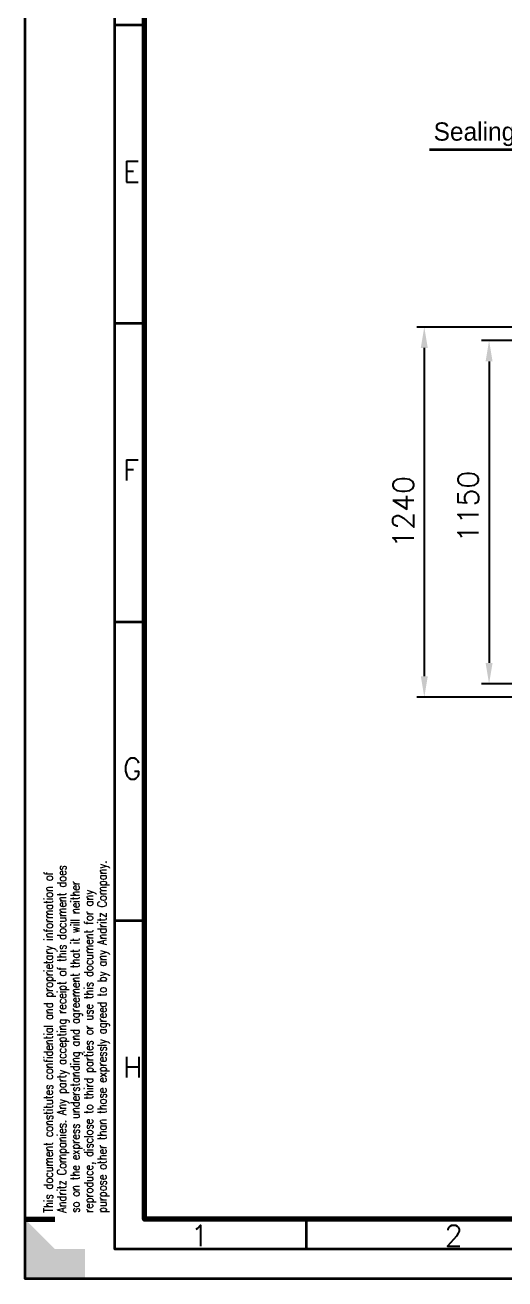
# Model space of a CAD drawing. Extents: x 0 to 11880, y 0 to 8400.
# Drawn here: x 0 to 1605, y 0 to 4200 of the extents above; entities that cross this region are included whole.
import ezdxf

# ---------------------------------------------------------------- set-up
doc = ezdxf.new("R2010")
doc.units = 0
doc.header["$LTSCALE"] = 20
doc.layers.get('0').update_dxf_attribs({"linetype": 'CONTINUOUS'})
doc.layers.get('DEFPOINTS').update_dxf_attribs({"linetype": 'CONTINUOUS'})
doc.layers.add('AHL-CON-35', color=3, linetype='CONTINUOUS')
for name, color, linetype, lineweight in [('M_EQUIP_D1', 3, 'CONTINUOUS', 35), ('M_EQUIP_E3', 3, 'CONTINUOUS', 35), ('M_EQUIP_E7', 7, 'CONTINUOUS', 70)]:
    doc.layers.add(name, color=color, linetype=linetype, lineweight=lineweight)
doc.styles.add('S', font='simplex.shx', dxfattribs={"width": 0.8})
doc.styles.add('SIMPLEX', font='simplex.shx')
doc.styles.add('TXT', font='TXT')
doc.dimstyles.new('NORDIC', dxfattribs={"dimscale": 20, "dimtxt": 3.5, "dimasz": 3.5, "dimexe": 1.25, "dimexo": 0, "dimgap": 0.6, "dimtad": 0, "dimdec": 0, "dimdsep": 46, "dimtxsty": 'SIMPLEX', "dimcen": 0, "dimclrd": 3, "dimclre": 3, "dimclrt": 3, "dimadec": 0, "dimazin": 0, "dimtfac": 1, "dimtdec": 3, "dimtmove": 0, "dimatfit": 3, "dimfxl": 1, "dimtvp": 1, "dimtolj": 1, "dimtzin": 0, "dimarcsym": 0})

# ---------------------------------------------------------------- blocks, each defined once
blk = doc.blocks.new('*D13')
at = {"layer": 'DEFPOINTS', "color": 0, "linetype": 'Continuous', "lineweight": 25, "transparency": 16777216}
for p in [(1904, 3188.6), (1335.8, 1948.6), (1904, 1948.6)]:
    blk.add_point(p, dxfattribs=at)
at = {"layer": 'M_EQUIP_D1', "color": 3, "linetype": 'Continuous', "lineweight": -2, "transparency": 16777216}
for p, q in [((1904, 3188.6), (1310.8, 3188.6)), ((1335.8, 3118.6), (1335.8, 2018.6)), ((1904, 1948.6), (1310.8, 1948.6))]:
    blk.add_line(p, q, dxfattribs=at)
at = {"layer": 'M_EQUIP_D1', "color": 3, "linetype": 'Continuous', "lineweight": 25, "transparency": 16777216}
for points in [[(1324.1, 3118.6), (1347.4, 3118.6), (1335.8, 3188.6)], [(1324.1, 2018.6), (1347.4, 2018.6), (1335.8, 1948.6)]]:
    blk.add_solid(points, dxfattribs=at)
at = {"layer": 'M_EQUIP_D1', "color": 3, "linetype": 'Continuous', "transparency": 16777216, "insert": (1265.8, 2569.3), "char_height": 70, "attachment_point": 5, "rotation": 90, "style": 'SIMPLEX'}
blk.add_mtext('\\A1;1240', dxfattribs=at)
blk = doc.blocks.new('*D18')
at = {"layer": 'DEFPOINTS', "color": 0, "linetype": 'Continuous', "lineweight": 25, "transparency": 16777216}
for p in [(1977.1, 3143.6), (1552.6, 1993.6), (1977.1, 1993.6)]:
    blk.add_point(p, dxfattribs=at)
at = {"layer": 'M_EQUIP_D1', "color": 3, "linetype": 'Continuous', "lineweight": -2, "transparency": 16777216}
for p, q in [((1977.1, 3143.6), (1527.6, 3143.6)), ((1552.6, 3073.6), (1552.6, 2063.6)), ((1977.1, 1993.6), (1527.6, 1993.6))]:
    blk.add_line(p, q, dxfattribs=at)
at = {"layer": 'M_EQUIP_D1', "color": 3, "linetype": 'Continuous', "lineweight": 25, "transparency": 16777216}
for points in [[(1540.9, 3073.6), (1564.2, 3073.6), (1552.6, 3143.6)], [(1540.9, 2063.6), (1564.2, 2063.6), (1552.6, 1993.6)]]:
    blk.add_solid(points, dxfattribs=at)
at = {"layer": 'M_EQUIP_D1', "color": 3, "linetype": 'Continuous', "transparency": 16777216, "insert": (1482.6, 2587.2), "char_height": 70, "attachment_point": 5, "rotation": 90, "style": 'SIMPLEX'}
blk.add_mtext('\\A1;1150', dxfattribs=at)
blk = doc.blocks.new('A$C29D363F0')
at = {"color": 3, "linetype": 'Continuous', "lineweight": 35}
for p, q in [((20, 210), (15, 210)), ((20, 160), (15, 160)), ((20, 110), (15, 110)), ((20, 60), (15, 60)), ((47, 10), (47, 5))]:
    blk.add_line(p, q, dxfattribs=at)
at = {"linetype": 'Continuous'}
blk.add_line((0, 10), (5, 10), dxfattribs=at)
at = {"color": 3, "linetype": 'Continuous', "lineweight": 35}
for points in [[(594, 0), (0, 0), (0, 420), (594, 420)], [(589, 5), (15, 5), (15, 415), (589, 415)]]:
    blk.add_lwpolyline(points, close=True, dxfattribs=at)
at = {"color": 7, "linetype": 'Continuous', "lineweight": 70}
blk.add_lwpolyline([(584, 10), (20, 10), (20, 410), (584, 410)], close=True, dxfattribs=at)
at = {"linetype": 'Continuous'}
for points in [[(5, 5), (10, 5), (0, 10), (0, 0)], [(0, 10), (0, 0), (5, 10), (0, 10)], [(5, 10), (0, 10), (5, 5), (5, 10)], [(0, 0), (10, 0), (5, 5), (10, 5)]]:
    blk.add_solid(points, dxfattribs=at)
at = {"color": 3, "linetype": 'Continuous', "lineweight": 35, "style": 'S'}
for s, p in [('E', (16.35, 183.71)), ('F', (16.35, 133.71)), ('G', (16.35, 83.71)), ('H', (16.35, 33.71)), ('1', (27.7, 5.51)), ('2', (70.21, 5.51))]:
    blk.add_text(s, height=3.5, dxfattribs=at).set_placement(p)
at = {"color": 3, "linetype": 'Continuous', "lineweight": 35, "style": 'S', "width": 0.8}
for s, p in [('purpose other than those expressly agreed to by any Andritz Company.', (13.62, 11.09)), ('This document constitutes confidential and proprietary information of', (4.64, 11.09)), ('Andritz Companies. Any party accepting receipt of this document does', (6.87, 11.09)), ('so on the express understanding and agreement that it will neither', (9.12, 11.09)), ('reproduce, disclose to third parties or use this document for any', (11.37, 11.09))]:
    blk.add_text(s, height=1.5, rotation=90, dxfattribs=at).set_placement(p)

msp = doc.modelspace()

# ---------------------------------------------------------------- linework, layer by layer
at = {"layer": 'M_EQUIP_E3', "linetype": 'Continuous'}
msp.add_line((1353.5, 3783.3), (2685.4, 3783.3), dxfattribs=at)

# ---------------------------------------------------------------- block references
at = {"layer": 'M_EQUIP_E7', "lineweight": 35, "xscale": 20, "yscale": 20, "zscale": 20}
msp.add_blockref('A$C29D363F0', (0, 0), dxfattribs=at)

# ---------------------------------------------------------------- texts
at = {"layer": 'AHL-CON-35', "color": 3, "linetype": 'Continuous', "style": 'TXT'}
msp.add_text('Sealing water equipment', height=61.25, dxfattribs=at).set_placement((1367, 3812.8))

# ---------------------------------------------------------------- dimensions: what is measured, and where the dimension line sits
at = {"layer": 'M_EQUIP_D1', "linetype": 'Continuous'}
for base, p1, p2, picture, middle in [((1335.8, 1948.6), (1904, 3188.6), (1904, 1948.6), '*D13', (1335.8, 2569.3)), ((1552.6, 1993.6), (1977.1, 3143.6), (1977.1, 1993.6), '*D18', (1552.6, 2587.2))]:
    dim = msp.add_linear_dim(base=base, p1=p1, p2=p2, angle=90, dimstyle='NORDIC', dxfattribs=at)
    dim.commit()
    dim.dimension.update_dxf_attribs({"geometry": picture, "text_midpoint": middle, "dimtype": 160})

doc.saveas('drawing.dxf')
